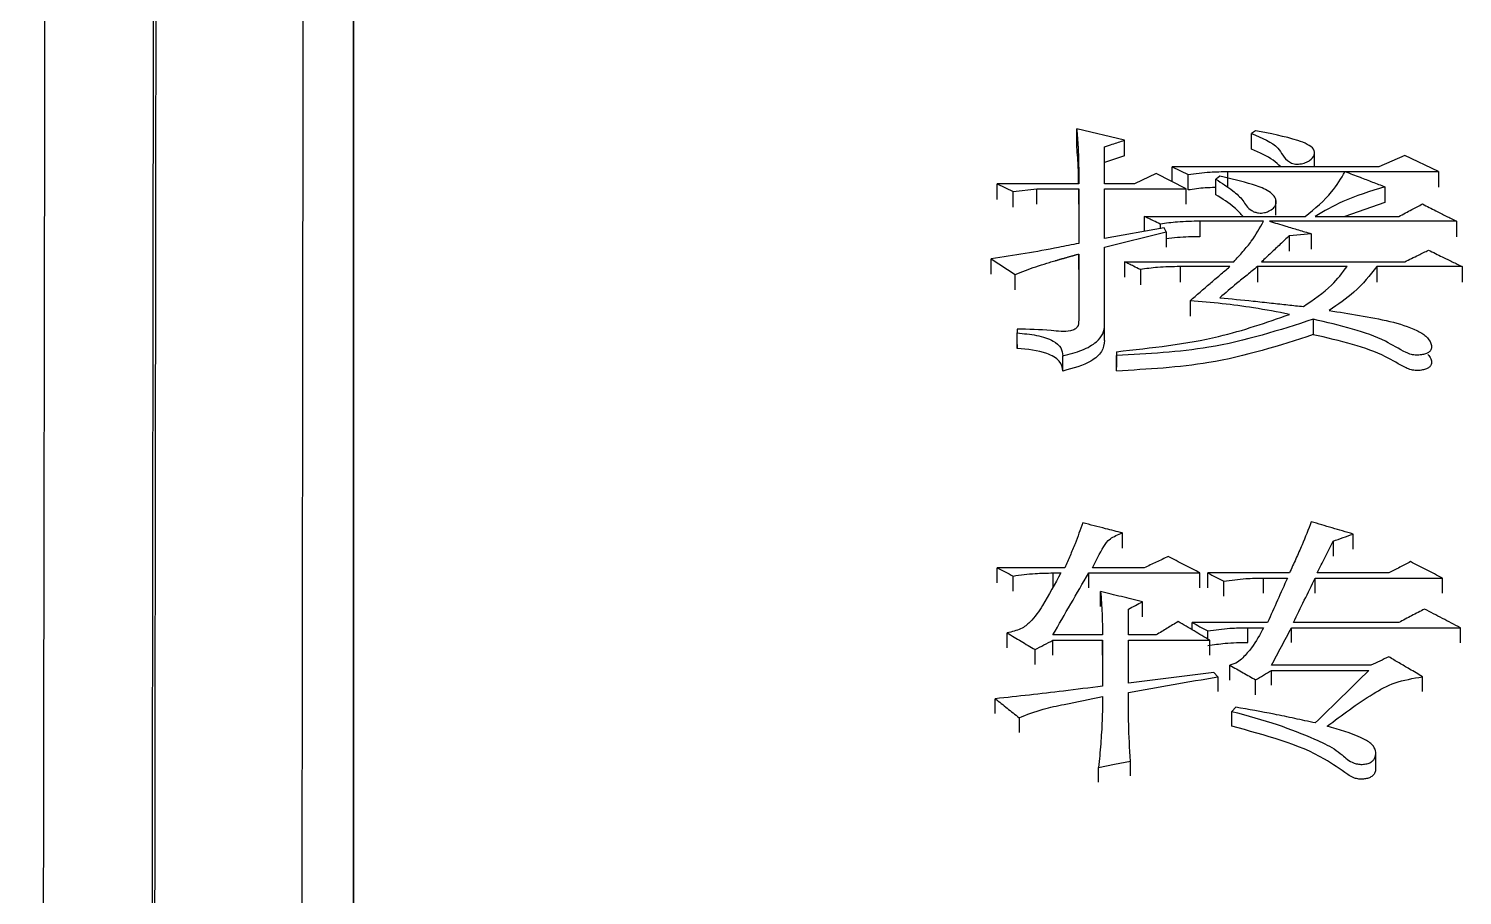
# Model space of a CAD drawing. Header units: millimetres. Extents: x 2223 to 4172, y 741 to 2119.
# Drawn here: x 2691.43 to 2699.24, y 1917.59 to 1922.31 of the extents above; entities that cross this region are included whole.
import ezdxf

# ---------------------------------------------------------------- set-up
doc = ezdxf.new("R2010")
doc.units = ezdxf.units.MM

msp = doc.modelspace()

# ---------------------------------------------------------------- linework, layer by layer
at = {"color": 7, "linetype": 'Continuous', "lineweight": 25}
for p, q in [((2697.397, 1921.7025), (2697.1374, 1921.7641)), ((2697.1374, 1921.6789), (2697.1374, 1921.7641)), ((2697.397, 1921.6173), (2697.397, 1921.7025)), ((2698.1109, 1921.7538), (2698.0892, 1921.7384)), ((2698.0892, 1921.6532), (2698.0892, 1921.7384)), ((2697.2888, 1921.4649), (2697.2888, 1921.6665)), ((2697.397, 1921.6173), (2697.2888, 1921.5814)), ((2698.432, 1921.5581), (2698.432, 1921.6407)), ((2698.9222, 1921.6201), (2698.7816, 1921.5581)), ((2699.1061, 1921.5322), (2698.9222, 1921.6201)), ((2697.5701, 1921.5219), (2697.4511, 1921.4649)), ((2697.7323, 1921.439), (2697.5701, 1921.5219)), ((2697.6566, 1921.4777), (2697.6566, 1921.5581)), ((2697.6566, 1921.5581), (2697.7431, 1921.5167)), ((2698.7816, 1921.5581), (2697.6566, 1921.5581)), ((2697.9595, 1921.4474), (2697.9595, 1921.5323)), ((2697.9595, 1921.5323), (2699.1061, 1921.5322)), ((2699.1061, 1921.5322), (2699.1061, 1921.4474)), ((2696.7047, 1921.4649), (2696.7912, 1921.4234)), ((2697.1482, 1921.4649), (2696.7047, 1921.4649)), ((2697.4511, 1921.4649), (2697.2888, 1921.4649)), ((2697.7431, 1921.4319), (2697.7431, 1921.5167)), ((2697.8946, 1921.406), (2697.8946, 1921.4909)), ((2698.8141, 1921.4493), (2698.8141, 1921.3645)), ((2696.7912, 1921.4234), (2696.921, 1921.439)), ((2696.7912, 1921.3387), (2696.7912, 1921.4234)), ((2696.921, 1921.439), (2697.1482, 1921.439)), ((2696.921, 1921.3542), (2696.921, 1921.439)), ((2697.1482, 1921.439), (2697.1482, 1921.1412)), ((2697.1482, 1921.3542), (2697.1482, 1921.439)), ((2697.2888, 1921.439), (2697.7323, 1921.439)), ((2697.2888, 1921.1675), (2697.2888, 1921.439)), ((2697.7323, 1921.3542), (2697.7323, 1921.439)), ((2698.2213, 1921.2948), (2698.2213, 1921.38)), ((2697.5052, 1921.2879), (2698.3813, 1921.2879)), ((2697.5052, 1921.2879), (2697.5052, 1921.2059)), ((2698.4354, 1921.2879), (2698.8898, 1921.2879)), ((2698.8141, 1921.3645), (2698.5964, 1921.2879)), ((2697.6133, 1921.2251), (2697.2888, 1921.1675)), ((2697.5917, 1921.2461), (2697.5917, 1921.2213)), ((2697.6241, 1921.2042), (2697.6133, 1921.2251)), ((2698.1542, 1921.2618), (2697.808, 1921.2618)), ((2697.808, 1921.2618), (2697.808, 1921.1772)), ((2699.2035, 1921.2617), (2698.1866, 1921.2618)), ((2699.2035, 1921.2617), (2699.2035, 1921.1772)), ((2697.2888, 1921.1202), (2697.6241, 1921.2042)), ((2697.6241, 1921.2042), (2697.6241, 1921.1198)), ((2698.2948, 1921.0988), (2698.2948, 1921.1832)), ((2698.4138, 1921.1937), (2698.4138, 1921.1093)), ((2696.6722, 1921.057), (2696.802, 1920.9726)), ((2696.6722, 1920.9728), (2696.6722, 1921.057)), ((2697.1482, 1921.0834), (2697.1482, 1920.7229)), ((2697.1482, 1920.9991), (2697.1482, 1921.0834)), ((2697.2888, 1920.6962), (2697.2888, 1921.1202)), ((2697.397, 1921.0412), (2697.9919, 1921.0412)), ((2697.397, 1921.0412), (2697.397, 1920.957)), ((2697.4835, 1920.999), (2697.4835, 1920.9149)), ((2697.9703, 1921.0148), (2697.6999, 1921.0148)), ((2697.6999, 1921.0148), (2697.6999, 1920.9306)), ((2698.6085, 1921.0148), (2698.1217, 1921.0148)), ((2698.1217, 1921.0148), (2698.1217, 1920.9307)), ((2698.1434, 1921.0412), (2698.9222, 1921.0412)), ((2699.2359, 1921.0148), (2698.7707, 1921.0148)), ((2698.7707, 1921.0148), (2698.7707, 1920.9307)), ((2699.2359, 1921.0148), (2699.2359, 1920.9307)), ((2696.802, 1920.8885), (2696.802, 1920.9726)), ((2697.754, 1920.8294), (2697.754, 1920.7455)), ((2696.8128, 1920.6749), (2696.8128, 1920.6535)), ((2696.8128, 1920.6749), (2696.8128, 1920.6535)), ((2697.2888, 1920.6124), (2697.2888, 1920.6962)), ((2698.4244, 1920.7283), (2698.4244, 1920.6445)), ((2696.8128, 1920.5698), (2696.8128, 1920.6535)), ((2697.0617, 1920.4465), (2697.0617, 1920.5301)), ((2697.3537, 1920.5517), (2697.3537, 1920.5302)), ((2697.3537, 1920.5517), (2697.3537, 1920.4681)), ((2697.3537, 1920.4467), (2697.3537, 1920.5302)), ((2697.3863, 1919.4829), (2697.3863, 1919.5649)), ((2698.5328, 1919.5205), (2698.5328, 1919.4385)), ((2698.641, 1919.4774), (2698.641, 1919.5594)), ((2697.0725, 1919.3755), (2696.7047, 1919.3755)), ((2697.0076, 1919.3475), (2697.0508, 1919.3475)), ((2697.0076, 1919.3475), (2697.0076, 1919.2658)), ((2697.2023, 1919.3475), (2697.8081, 1919.3475)), ((2697.5052, 1919.3755), (2697.2239, 1919.3755)), ((2697.8081, 1919.2658), (2697.8081, 1919.3475)), ((2698.2948, 1919.3475), (2697.8513, 1919.3475)), ((2698.8357, 1919.3475), (2698.4463, 1919.3475)), ((2696.7912, 1919.249), (2696.7912, 1919.3307)), ((2697.9379, 1919.221), (2697.9379, 1919.3027)), ((2698.1542, 1919.3195), (2698.284, 1919.3195)), ((2698.1542, 1919.2378), (2698.1542, 1919.3195)), ((2698.4355, 1919.3195), (2699.1278, 1919.3195)), ((2698.4355, 1919.2378), (2698.4355, 1919.3195)), ((2699.1278, 1919.2378), (2699.1278, 1919.3195)), ((2697.2672, 1919.165), (2697.2672, 1919.2466)), ((2697.4944, 1919.1089), (2697.4944, 1919.1904)), ((2697.4186, 1919.0099), (2697.4186, 1919.151)), ((2698.1758, 1919.0777), (2697.7648, 1919.0777)), ((2697.7648, 1919.0388), (2697.7648, 1919.0777)), ((2697.8513, 1918.9879), (2697.8513, 1919.0325)), ((2698.0677, 1919.0494), (2698.1542, 1919.0494)), ((2698.0677, 1918.9682), (2698.0677, 1919.0494)), ((2698.3057, 1919.0494), (2699.2251, 1919.0494)), ((2698.3057, 1918.9682), (2698.3057, 1919.0494)), ((2698.8898, 1919.0777), (2698.3165, 1919.0777)), ((2699.2251, 1918.9681), (2699.2251, 1919.0494)), ((2696.7587, 1918.94), (2696.7587, 1919.0212)), ((2697.278, 1919.0099), (2697.0076, 1919.0099)), ((2697.0076, 1918.9816), (2697.278, 1918.9816)), ((2697.0076, 1918.9004), (2697.0076, 1918.9816)), ((2697.278, 1918.9816), (2697.278, 1918.7314)), ((2697.278, 1918.9004), (2697.278, 1918.9816)), ((2697.5701, 1919.0099), (2697.4186, 1919.0099)), ((2697.4186, 1918.9816), (2697.8621, 1918.9816)), ((2697.4186, 1918.7485), (2697.4186, 1918.9816)), ((2697.8621, 1918.9004), (2697.8621, 1918.9816)), ((2696.9102, 1918.8495), (2696.9102, 1918.9306)), ((2697.9054, 1918.7827), (2697.8838, 1918.8055)), ((2697.9703, 1918.764), (2697.9703, 1918.8454)), ((2698.7383, 1918.8454), (2698.1975, 1918.8454)), ((2698.1975, 1918.8169), (2698.7275, 1918.8169)), ((2697.9054, 1918.7827), (2697.9054, 1918.7019)), ((2698.1109, 1918.6848), (2698.1109, 1918.7656)), ((2699.0197, 1918.7018), (2699.0197, 1918.7827)), ((2696.6939, 1918.5822), (2696.6939, 1918.6629)), ((2696.8235, 1918.5599), (2696.8235, 1918.4793)), ((2698.0028, 1918.6171), (2697.9811, 1918.5941)), ((2697.4295, 1918.2434), (2697.4295, 1918.3237)), ((2698.7652, 1918.2825), (2698.7652, 1918.3634)), ((2697.2564, 1918.2088), (2697.2564, 1918.289))]:
    msp.add_line(p, q, dxfattribs=at)
at = {"color": 7, "linetype": 'Continuous', "lineweight": 25, "flags": 128}
for points in [[(2696.7047, 1921.3801), (2696.7047, 1921.4013), (2696.7047, 1921.4225), (2696.7047, 1921.4649)], [(2697.9162, 1921.5064), (2697.9054, 1921.4986), (2697.8946, 1921.4909)], [(2698.4138, 1921.1937), (2698.3543, 1921.1884), (2698.2948, 1921.1832)], [(2696.7047, 1919.2937), (2696.7047, 1919.3141), (2696.7047, 1919.3348), (2696.7047, 1919.3755)], [(2697.2023, 1919.2658), (2697.2023, 1919.2862), (2697.2023, 1919.307), (2697.2023, 1919.3475)], [(2697.8513, 1919.2658), (2697.8513, 1919.2861), (2697.8513, 1919.3069), (2697.8513, 1919.3475)], [(2697.8838, 1918.8055), (2697.6512, 1918.777), (2697.4186, 1918.7485)], [(2698.1975, 1918.736), (2698.1975, 1918.7561), (2698.1975, 1918.7766), (2698.1975, 1918.8169)], [(2697.9811, 1918.5135), (2697.9811, 1918.5333), (2697.9811, 1918.5536), (2697.9811, 1918.5739), (2697.9811, 1918.5941)], [(2697.2564, 1918.289), (2697.3429, 1918.3063), (2697.4295, 1918.3237)]]:
    msp.add_lwpolyline(points, dxfattribs=at)
at = {"color": 7, "linetype": 'Continuous', "lineweight": 25}
for points, knots in [([(2693.2014, 1932.1163), (2693.2014, 1932.0123), (2693.2015, 1931.4915), (2693.2015, 1930.1246), (2693.2016, 1927.9647), (2693.2017, 1925.3463), (2693.2017, 1922.8838), (2693.2017, 1919.376), (2693.2018, 1916.233), (2693.2018, 1911.9179), (2693.2018, 1907.2309), (2693.2019, 1902.0987), (2693.2019, 1896.6751), (2693.202, 1892.1164), (2693.202, 1886.194), (2693.2021, 1881.2882), (2693.2022, 1874.6092), (2693.2023, 1870.3165), (2693.2023, 1867.3153)], [0, 0, 0, 0, 0.020124, 0.100733, 0.181328, 0.221587, 0.302184, 0.342442, 0.423039, 0.463298, 0.543894, 0.624491, 0.664749, 0.745346, 0.785604, 0.8662, 0.906458, 1, 1, 1, 1]), ([(2693.2019, 1901.0263), (2693.2019, 1902.211), (2693.2019, 1904.4645), (2693.2018, 1908.5048), (2693.2018, 1912.2124), (2693.2017, 1916.4471), (2693.2017, 1919.521), (2693.2017, 1922.9332), (2693.2016, 1925.9106), (2693.2016, 1928.2541), (2693.2015, 1930.1945), (2693.2014, 1930.9282), (2693.2014, 1931.425)], [0, 0, 0, 0, 0.072858, 0.13859, 0.270184, 0.335916, 0.467513, 0.533245, 0.664841, 0.796434, 0.862166, 1, 1, 1, 1]), ([(2691.5328, 1931.1683), (2691.5329, 1931.1966), (2691.5332, 1931.2851), (2691.5319, 1930.2987), (2691.5289, 1928.2858), (2691.5243, 1925.2232), (2691.5191, 1921.8349), (2691.514, 1918.4975), (2691.5093, 1915.4278), (2691.5038, 1911.7844), (2691.4972, 1907.5137), (2691.49, 1902.868), (2691.4823, 1897.9212), (2691.4741, 1892.7508), (2691.4651, 1887.0665), (2691.4552, 1880.8695), (2691.4445, 1874.1857), (2691.4369, 1869.4949), (2691.4331, 1867.1009)], [0, 0, 0, 0, 0.039342, 0.122943, 0.206183, 0.289063, 0.371582, 0.416612, 0.465601, 0.518547, 0.575452, 0.636313, 0.690059, 0.746552, 0.805793, 0.867782, 0.932518, 1, 1, 1, 1]), ([(2692.0381, 1866.9653), (2692.0427, 1870.2646), (2692.0518, 1876.8631), (2692.0647, 1886.2931), (2692.0767, 1895.1737), (2692.0877, 1903.3314), (2692.0974, 1910.6319), (2692.1057, 1916.9491), (2692.1124, 1922.1734), (2692.1175, 1926.2216), (2692.1203, 1928.6255), (2692.1216, 1929.939), (2692.1218, 1930.2605), (2692.1219, 1930.4212)], [0, 0, 0, 0, 0.0981345, 0.196269, 0.2944034, 0.3925379, 0.4906723, 0.5888066, 0.686941, 0.7850753, 0.8832097, 0.9416048, 1, 1, 1, 1]), ([(2692.0521, 1866.9166), (2692.0554, 1869.3023), (2692.0619, 1874.0089), (2692.0711, 1880.7582), (2692.0798, 1887.1007), (2692.0878, 1892.9959), (2692.0951, 1898.4265), (2692.1028, 1904.1595), (2692.1105, 1909.9281), (2692.1177, 1915.4084), (2692.1235, 1919.8756), (2692.128, 1923.3984), (2692.1313, 1926.0614), (2692.1335, 1927.9607), (2692.1348, 1929.1917), (2692.1352, 1929.7066), (2692.1353, 1929.8565), (2692.1353, 1929.8813)], [0, 0, 0, 0, 0.07139, 0.140843, 0.208359, 0.273937, 0.337578, 0.399281, 0.488173, 0.572709, 0.652888, 0.72871, 0.800173, 0.867277, 0.930021, 0.988406, 1, 1, 1, 1]), ([(2692.9334, 1929.0982), (2692.9333, 1929.0053), (2692.9333, 1928.8355), (2692.9329, 1928.3878), (2692.9323, 1927.8473), (2692.9316, 1927.1715), (2692.9306, 1926.3638), (2692.9295, 1925.4238), (2692.9282, 1924.3523), (2692.9261, 1922.6427), (2692.9228, 1919.9566), (2692.9176, 1915.8068), (2692.9109, 1910.5904), (2692.9035, 1904.9836), (2692.8959, 1899.3063), (2692.8885, 1893.8392), (2692.8803, 1887.8264), (2692.8713, 1881.2788), (2692.8615, 1874.2359), (2692.8547, 1869.2936), (2692.8512, 1866.7795)], [0, 0, 0, 0, 0.037781, 0.069081, 0.100468, 0.131943, 0.163506, 0.195157, 0.226895, 0.258722, 0.330934, 0.408983, 0.49287, 0.582593, 0.645672, 0.711347, 0.779618, 0.850484, 0.923944, 1, 1, 1, 1]), ([(2697.1374, 1921.7641), (2697.1375, 1921.7622), (2697.1378, 1921.7584), (2697.1383, 1921.7527), (2697.1387, 1921.747), (2697.1391, 1921.7422), (2697.1395, 1921.7375), (2697.1398, 1921.7337), (2697.1401, 1921.7289), (2697.1405, 1921.7242), (2697.1409, 1921.7184), (2697.1413, 1921.7137), (2697.1416, 1921.7089), (2697.1419, 1921.7051), (2697.1422, 1921.7004), (2697.1425, 1921.6966), (2697.1428, 1921.6918), (2697.1431, 1921.687), (2697.1435, 1921.6813), (2697.1438, 1921.6766), (2697.1441, 1921.6718), (2697.1443, 1921.668), (2697.1446, 1921.6632), (2697.1448, 1921.6584), (2697.1451, 1921.6537), (2697.1453, 1921.6489), (2697.1455, 1921.6441), (2697.1457, 1921.6394), (2697.1459, 1921.6346), (2697.1461, 1921.6308), (2697.1462, 1921.626), (2697.1464, 1921.6212), (2697.1466, 1921.6164), (2697.1467, 1921.6116), (2697.1468, 1921.6069), (2697.147, 1921.6021), (2697.1471, 1921.5973), (2697.1472, 1921.5935), (2697.1473, 1921.5887), (2697.1474, 1921.5839), (2697.1475, 1921.5791), (2697.1476, 1921.5743), (2697.1476, 1921.5696), (2697.1477, 1921.5648), (2697.1478, 1921.56), (2697.1478, 1921.5552), (2697.1479, 1921.5504), (2697.1479, 1921.5456), (2697.148, 1921.5418), (2697.148, 1921.537), (2697.148, 1921.5322), (2697.1481, 1921.5274), (2697.1481, 1921.5226), (2697.1481, 1921.5178), (2697.1481, 1921.513), (2697.1481, 1921.5082), (2697.1481, 1921.5043), (2697.1482, 1921.4995), (2697.1482, 1921.4947), (2697.1482, 1921.4899), (2697.1482, 1921.4851), (2697.1482, 1921.4803), (2697.1482, 1921.4755), (2697.1482, 1921.4704), (2697.1482, 1921.4672), (2697.1482, 1921.4649)], [0, 0, 0, 0, 0.019168, 0.038335, 0.057502, 0.07667, 0.086254, 0.105421, 0.115005, 0.134172, 0.15334, 0.172507, 0.182091, 0.201259, 0.210842, 0.23001, 0.239594, 0.258761, 0.277929, 0.297096, 0.30668, 0.325847, 0.335431, 0.354599, 0.373766, 0.38335, 0.402517, 0.421685, 0.431268, 0.450436, 0.46002, 0.479187, 0.498355, 0.507938, 0.527106, 0.546273, 0.555857, 0.575025, 0.584608, 0.603776, 0.622943, 0.632527, 0.651695, 0.670862, 0.680446, 0.699613, 0.718781, 0.728365, 0.747532, 0.757116, 0.776283, 0.795451, 0.805034, 0.824202, 0.843369, 0.852953, 0.872121, 0.881704, 0.900872, 0.920039, 0.929623, 0.948791, 0.967958, 0.977542, 1, 1, 1, 1]), ([(2697.1478, 1921.4649), (2697.1478, 1921.4674), (2697.1477, 1921.5005), (2697.1453, 1921.572), (2697.1402, 1921.6406), (2697.1374, 1921.6789)], [0, 0, 0, 0, 0.03409, 0.462178, 1, 1, 1, 1]), ([(2697.2888, 1921.6665), (2697.3029, 1921.6711), (2697.3279, 1921.6795), (2697.364, 1921.6915), (2697.386, 1921.6988), (2697.397, 1921.7025)], [0, 0, 0, 0, 0.39045, 0.695224, 1, 1, 1, 1]), ([(2698.0892, 1921.7384), (2698.1451, 1921.7153), (2698.2439, 1921.6746), (2698.2623, 1921.6024), (2698.3062, 1921.5781), (2698.3198, 1921.5736), (2698.3356, 1921.572), (2698.3575, 1921.5735), (2698.383, 1921.5796), (2698.4131, 1921.5957), (2698.434, 1921.6211), (2698.4323, 1921.6548), (2698.3934, 1921.682), (2698.2903, 1921.7202), (2698.1904, 1921.7389), (2698.1109, 1921.7538)], [0, 0, 0, 0, 0.207477, 0.366822, 0.383118, 0.39879, 0.41441, 0.430881, 0.46509, 0.497024, 0.558703, 0.619218, 0.681584, 0.746434, 1, 1, 1, 1]), ([(2698.2474, 1921.5573), (2698.2345, 1921.5699), (2698.1959, 1921.6078), (2698.132, 1921.635), (2698.0892, 1921.6532)], [0, 0, 0, 0, 0.332313, 1, 1, 1, 1]), ([(2697.7431, 1921.5167), (2697.7829, 1921.5219), (2697.854, 1921.5311), (2697.9272, 1921.5319), (2697.9595, 1921.5323)], [0, 0, 0, 0, 0.558836, 1, 1, 1, 1]), ([(2698.3813, 1921.2879), (2698.4335, 1921.3312), (2698.526, 1921.408), (2698.5758, 1921.4946), (2698.5975, 1921.5323)], [0, 0, 0, 0, 0.564258, 1, 1, 1, 1]), ([(2698.5976, 1921.5323), (2698.6249, 1921.5218), (2698.6746, 1921.5028), (2698.7467, 1921.4752), (2698.7916, 1921.4579), (2698.8141, 1921.4493)], [0, 0, 0, 0, 0.377948, 0.688974, 1, 1, 1, 1]), ([(2697.8901, 1921.4448), (2697.8723, 1921.4444), (2697.8224, 1921.4433), (2697.7742, 1921.4363), (2697.7431, 1921.4319)], [0, 0, 0, 0, 0.356584, 1, 1, 1, 1]), ([(2697.8946, 1921.4909), (2697.9265, 1921.4701), (2697.9825, 1921.4338), (2698.0463, 1921.3761), (2698.0658, 1921.3302), (2698.1061, 1921.3115), (2698.1247, 1921.3067), (2698.1432, 1921.3058), (2698.1622, 1921.3086), (2698.1858, 1921.3171), (2698.2098, 1921.3325), (2698.2248, 1921.3551), (2698.2234, 1921.3801), (2698.2075, 1921.4065), (2698.1666, 1921.4365), (2698.0671, 1921.4717), (2697.9765, 1921.4925), (2697.9162, 1921.5064)], [0, 0, 0, 0, 0.148754, 0.260728, 0.372296, 0.394322, 0.416456, 0.432197, 0.447933, 0.473769, 0.515229, 0.556405, 0.603707, 0.651901, 0.70837, 0.805731, 1, 1, 1, 1]), ([(2698.8141, 1921.4493), (2698.7346, 1921.4246), (2698.5932, 1921.3808), (2698.4835, 1921.3162), (2698.4354, 1921.2879)], [0, 0, 0, 0, 0.562196, 1, 1, 1, 1]), ([(2698.0427, 1921.2879), (2698.0411, 1921.2898), (2698.027, 1921.3065), (2697.9847, 1921.3485), (2697.9299, 1921.3835), (2697.8946, 1921.406)], [0, 0, 0, 0, 0.043567, 0.383967, 1, 1, 1, 1]), ([(2697.5917, 1921.2461), (2697.5793, 1921.2521), (2697.5587, 1921.262), (2697.5299, 1921.276), (2697.5134, 1921.2839), (2697.5052, 1921.2879)], [0, 0, 0, 0, 0.428361, 0.714181, 1, 1, 1, 1]), ([(2698.8898, 1921.2879), (2698.9018, 1921.2942), (2698.9258, 1921.3067), (2698.9691, 1921.3294), (2699.0003, 1921.3457), (2699.0196, 1921.3557)], [0, 0, 0, 0, 0.277776, 0.555554, 1, 1, 1, 1]), ([(2699.0196, 1921.3557), (2699.0439, 1921.3433), (2699.0867, 1921.3215), (2699.148, 1921.2901), (2699.185, 1921.2712), (2699.2035, 1921.2617)], [0, 0, 0, 0, 0.396526, 0.698263, 1, 1, 1, 1]), ([(2697.808, 1921.2618), (2697.7669, 1921.2611), (2697.6937, 1921.26), (2697.6228, 1921.2503), (2697.5917, 1921.2461)], [0, 0, 0, 0, 0.561072, 1, 1, 1, 1]), ([(2697.9919, 1921.0412), (2698.0089, 1921.0597), (2698.0428, 1921.0967), (2698.1021, 1921.1693), (2698.1337, 1921.2254), (2698.1542, 1921.2618)], [0, 0, 0, 0, 0.259479, 0.519027, 1, 1, 1, 1]), ([(2698.1866, 1921.2618), (2698.216, 1921.253), (2698.2686, 1921.2372), (2698.3443, 1921.2145), (2698.3906, 1921.2006), (2698.4138, 1921.1937)], [0, 0, 0, 0, 0.387874, 0.693937, 1, 1, 1, 1]), ([(2697.1482, 1921.1412), (2697.1115, 1921.1339), (2697.0149, 1921.1145), (2696.8573, 1921.0845), (2696.734, 1921.0662), (2696.6722, 1921.057)], [0, 0, 0, 0, 0.234581, 0.616855, 1, 1, 1, 1]), ([(2697.808, 1921.1772), (2697.7669, 1921.1768), (2697.7047, 1921.1761), (2697.6445, 1921.1681), (2697.6241, 1921.1654)], [0, 0, 0, 0, 0.66153, 1, 1, 1, 1]), ([(2698.2948, 1921.1832), (2698.2781, 1921.1675), (2698.2445, 1921.1361), (2698.194, 1921.0888), (2698.1602, 1921.0571), (2698.1434, 1921.0412)], [0, 0, 0, 0, 0.331513, 0.665756, 1, 1, 1, 1]), ([(2696.802, 1920.9726), (2696.8393, 1920.987), (2696.8951, 1921.0085), (2696.9644, 1921.0302), (2696.9992, 1921.0408), (2697.0155, 1921.0456), (2697.0242, 1921.0482), (2697.0292, 1921.0497), (2697.0355, 1921.0515), (2697.0405, 1921.053), (2697.0468, 1921.0548), (2697.0519, 1921.0562), (2697.0569, 1921.0577), (2697.062, 1921.0591), (2697.067, 1921.0606), (2697.0733, 1921.0624), (2697.0784, 1921.0638), (2697.0847, 1921.0656), (2697.0897, 1921.067), (2697.0961, 1921.0688), (2697.1011, 1921.0702), (2697.1075, 1921.072), (2697.1125, 1921.0734), (2697.1189, 1921.0752), (2697.1239, 1921.0766), (2697.1303, 1921.0784), (2697.1353, 1921.0798), (2697.1417, 1921.0816), (2697.1456, 1921.0827), (2697.1482, 1921.0834)], [0, 0, 0, 0, 0.340494, 0.510588, 0.595628, 0.638147, 0.648777, 0.670037, 0.680666, 0.701926, 0.712556, 0.733815, 0.744445, 0.755075, 0.776334, 0.786964, 0.808224, 0.818854, 0.840113, 0.850743, 0.872003, 0.882632, 0.903892, 0.914522, 0.935781, 0.946411, 0.967671, 0.9783, 1, 1, 1, 1]), ([(2698.9222, 1921.0412), (2698.9347, 1921.0473), (2698.9597, 1921.0594), (2699.0029, 1921.0805), (2699.0337, 1921.0955), (2699.052, 1921.1044)], [0, 0, 0, 0, 0.288433, 0.576865, 1, 1, 1, 1]), ([(2699.052, 1921.1044), (2699.077, 1921.0922), (2699.1201, 1921.0713), (2699.1814, 1921.0414), (2699.2178, 1921.0237), (2699.2359, 1921.0148)], [0, 0, 0, 0, 0.407195, 0.703597, 1, 1, 1, 1]), ([(2697.4835, 1920.999), (2697.4712, 1921.005), (2697.4506, 1921.0151), (2697.4217, 1921.0292), (2697.4052, 1921.0372), (2697.397, 1921.0412)], [0, 0, 0, 0, 0.428361, 0.714181, 1, 1, 1, 1]), ([(2697.6999, 1921.0148), (2697.6588, 1921.0142), (2697.5855, 1921.0131), (2697.5146, 1921.0033), (2697.4835, 1920.999)], [0, 0, 0, 0, 0.5610721, 1, 1, 1, 1]), ([(2697.754, 1920.8294), (2697.7903, 1920.8606), (2697.8445, 1920.9072), (2697.9166, 1920.969), (2697.9524, 1920.9995), (2697.9703, 1921.0148)], [0, 0, 0, 0, 0.503826, 0.751913, 1, 1, 1, 1]), ([(2698.1217, 1921.0148), (2698.1025, 1920.9996), (2698.064, 1920.9692), (2697.9949, 1920.9129), (2697.9464, 1920.8713), (2697.9162, 1920.8454)], [0, 0, 0, 0, 0.273449, 0.546904, 1, 1, 1, 1]), ([(2698.3706, 1920.7975), (2698.4258, 1920.8352), (2698.5239, 1920.902), (2698.5828, 1920.9805), (2698.6085, 1921.0148)], [0, 0, 0, 0, 0.563785, 1, 1, 1, 1]), ([(2698.7707, 1921.0148), (2698.7331, 1920.9673), (2698.6656, 1920.8818), (2698.5586, 1920.8087), (2698.5111, 1920.7762)], [0, 0, 0, 0, 0.556253, 1, 1, 1, 1]), ([(2698.2947, 1920.7549), (2698.23, 1920.7673), (2698.1099, 1920.7903), (2697.9285, 1920.8142), (2697.8122, 1920.8243), (2697.754, 1920.8294)], [0, 0, 0, 0, 0.368096, 0.683267, 1, 1, 1, 1]), ([(2697.9162, 1920.8454), (2697.9766, 1920.8396), (2698.0704, 1920.8306), (2698.1937, 1920.8171), (2698.2848, 1920.8071), (2698.3427, 1920.8006), (2698.3706, 1920.7975)], [0, 0, 0, 0, 0.3974374, 0.6170172, 0.8157107, 1, 1, 1, 1]), ([(2697.3537, 1920.5517), (2697.5441, 1920.5726), (2697.8813, 1920.6095), (2698.1694, 1920.7108), (2698.2947, 1920.7549)], [0, 0, 0, 0, 0.564773, 1, 1, 1, 1]), ([(2698.5111, 1920.7762), (2698.5657, 1920.7673), (2698.7305, 1920.7407), (2698.9258, 1920.7044), (2699.0422, 1920.6374), (2699.0649, 1920.6033), (2699.0701, 1920.5766), (2699.0652, 1920.5597), (2699.0532, 1920.5478), (2699.0356, 1920.5395), (2699.0127, 1920.5339), (2698.9857, 1920.5319), (2698.9552, 1920.5362), (2698.8972, 1920.5618), (2698.81, 1920.6194), (2698.6355, 1920.6796), (2698.4968, 1920.7116), (2698.4245, 1920.7283)], [0, 0, 0, 0, 0.113866, 0.34337, 0.39359, 0.444116, 0.471653, 0.490478, 0.50521, 0.519932, 0.535866, 0.554481, 0.573032, 0.596509, 0.70042, 0.843829, 1, 1, 1, 1]), ([(2697.1482, 1920.7229), (2697.1478, 1920.7104), (2697.1474, 1920.693), (2697.1282, 1920.6724), (2697.0799, 1920.6576), (2696.9696, 1920.6714), (2696.8742, 1920.6735), (2696.8128, 1920.6749)], [0, 0, 0, 0, 0.163972, 0.228894, 0.296062, 0.547773, 1, 1, 1, 1]), ([(2697.0617, 1920.5301), (2697.0978, 1920.539), (2697.1688, 1920.5565), (2697.2443, 1920.5999), (2697.2839, 1920.6488), (2697.2872, 1920.6805), (2697.2888, 1920.6962)], [0, 0, 0, 0, 0.291064, 0.572494, 0.787521, 1, 1, 1, 1]), ([(2698.4245, 1920.7283), (2698.24, 1920.6687), (2697.9074, 1920.5612), (2697.5243, 1920.5397), (2697.3537, 1920.5302)], [0, 0, 0, 0, 0.554855, 1, 1, 1, 1]), ([(2696.8128, 1920.5911), (2696.8128, 1920.5871), (2696.8128, 1920.58), (2696.8128, 1920.5728), (2696.8128, 1920.5697)], [0, 0, 0, 0, 0.56, 1, 1, 1, 1]), ([(2696.8128, 1920.6535), (2696.8488, 1920.6503), (2696.9197, 1920.6441), (2697.0081, 1920.6163), (2697.0559, 1920.5736), (2697.0597, 1920.5445), (2697.0617, 1920.5301)], [0, 0, 0, 0, 0.292624, 0.57669, 0.790427, 1, 1, 1, 1]), ([(2697.2888, 1920.6124), (2697.286, 1920.5924), (2697.2803, 1920.552), (2697.2074, 1920.4858), (2697.1175, 1920.4616), (2697.0617, 1920.4465)], [0, 0, 0, 0, 0.270977, 0.547553, 1, 1, 1, 1]), ([(2698.4245, 1920.6445), (2698.24, 1920.5849), (2697.9074, 1920.4775), (2697.5243, 1920.4561), (2697.3537, 1920.4466)], [0, 0, 0, 0, 0.554801, 1, 1, 1, 1]), ([(2699.0481, 1920.5372), (2699.0547, 1920.5294), (2699.067, 1920.5146), (2699.0699, 1920.493), (2699.0652, 1920.4761), (2699.0532, 1920.4642), (2699.0356, 1920.4559), (2699.0128, 1920.4503), (2698.9858, 1920.4483), (2698.9553, 1920.4526), (2698.8972, 1920.4781), (2698.8101, 1920.5357), (2698.6355, 1920.5958), (2698.4968, 1920.6278), (2698.4245, 1920.6444)], [0, 0, 0, 0, 0.052966, 0.099864, 0.131895, 0.156969, 0.182027, 0.209154, 0.240887, 0.272554, 0.312547, 0.48946, 0.733777, 1, 1, 1, 1]), ([(2697.0617, 1920.4465), (2697.0585, 1920.465), (2697.0521, 1920.5025), (2696.961, 1920.5555), (2696.8697, 1920.5643), (2696.8128, 1920.5697)], [0, 0, 0, 0, 0.267361, 0.543633, 1, 1, 1, 1]), ([(2697.1698, 1919.6205), (2697.1564, 1919.5824), (2697.1352, 1919.5224), (2697.101, 1919.4409), (2697.082, 1919.3973), (2697.0725, 1919.3755)], [0, 0, 0, 0, 0.465077, 0.732516, 1, 1, 1, 1]), ([(2697.3862, 1919.565), (2697.3555, 1919.5728), (2697.3041, 1919.586), (2697.232, 1919.6045), (2697.1906, 1919.6152), (2697.1698, 1919.6205)], [0, 0, 0, 0, 0.425233, 0.712616, 1, 1, 1, 1]), ([(2698.4138, 1919.626), (2698.3975, 1919.584), (2698.3713, 1919.5164), (2698.3299, 1919.4237), (2698.3065, 1919.3729), (2698.2948, 1919.3475)], [0, 0, 0, 0, 0.452168, 0.726066, 1, 1, 1, 1]), ([(2698.641, 1919.5594), (2698.6031, 1919.5705), (2698.5274, 1919.5927), (2698.4517, 1919.6149), (2698.4138, 1919.626)], [0, 0, 0, 0, 0.499999, 1, 1, 1, 1]), ([(2697.2239, 1919.3755), (2697.2427, 1919.4138), (2697.2689, 1919.4672), (2697.3138, 1919.5372), (2697.3619, 1919.5556), (2697.3862, 1919.5649)], [0, 0, 0, 0, 0.554938, 0.7747379, 1, 1, 1, 1]), ([(2698.4463, 1919.3475), (2698.4607, 1919.3764), (2698.4895, 1919.4342), (2698.5184, 1919.4917), (2698.5328, 1919.5205)], [0, 0, 0, 0, 0.4999992, 1, 1, 1, 1]), ([(2698.5328, 1919.5205), (2698.5508, 1919.527), (2698.5869, 1919.5399), (2698.623, 1919.5529), (2698.641, 1919.5594)], [0, 0, 0, 0, 0.499998, 1, 1, 1, 1]), ([(2697.635, 1919.4369), (2697.6133, 1919.4267), (2697.5701, 1919.4062), (2697.5268, 1919.3857), (2697.5052, 1919.3755)], [0, 0, 0, 0, 0.499998, 1, 1, 1, 1]), ([(2697.8081, 1919.3475), (2697.7792, 1919.3624), (2697.7215, 1919.3922), (2697.6638, 1919.422), (2697.635, 1919.4369)], [0, 0, 0, 0, 0.5, 1, 1, 1, 1]), ([(2696.7047, 1919.3755), (2696.7191, 1919.368), (2696.748, 1919.3531), (2696.7768, 1919.3382), (2696.7912, 1919.3307)], [0, 0, 0, 0, 0.5, 1, 1, 1, 1]), ([(2697.0508, 1919.3475), (2697.0189, 1919.288), (2696.9702, 1919.1975), (2696.9021, 1919.0942), (2696.8363, 1919.0398), (2696.7849, 1919.0275), (2696.7588, 1919.0212)], [0, 0, 0, 0, 0.4936188, 0.7520723, 0.8741797, 1, 1, 1, 1]), ([(2696.7912, 1919.3307), (2696.831, 1919.3363), (2696.9021, 1919.3462), (2696.9753, 1919.3471), (2697.0076, 1919.3475)], [0, 0, 0, 0, 0.5588349, 1, 1, 1, 1]), ([(2697.0076, 1919.0099), (2697.04, 1919.0664), (2697.1049, 1919.1794), (2697.1698, 1919.2915), (2697.2023, 1919.3475)], [0, 0, 0, 0, 0.5, 1, 1, 1, 1]), ([(2697.8513, 1919.3475), (2697.8657, 1919.34), (2697.8946, 1919.3251), (2697.9234, 1919.3102), (2697.9379, 1919.3027)], [0, 0, 0, 0, 0.5, 1, 1, 1, 1]), ([(2698.9547, 1919.409), (2698.9349, 1919.3987), (2698.8952, 1919.3782), (2698.8555, 1919.3577), (2698.8357, 1919.3475)], [0, 0, 0, 0, 0.499999, 1, 1, 1, 1]), ([(2699.1278, 1919.3195), (2699.0989, 1919.3344), (2699.0412, 1919.3643), (2698.9835, 1919.3941), (2698.9547, 1919.409)], [0, 0, 0, 0, 0.5, 1, 1, 1, 1]), ([(2697.9379, 1919.3027), (2697.9776, 1919.3083), (2698.0488, 1919.3182), (2698.1219, 1919.3191), (2698.1542, 1919.3195)], [0, 0, 0, 0, 0.558835, 1, 1, 1, 1]), ([(2698.284, 1919.3195), (2698.266, 1919.2793), (2698.2299, 1919.1989), (2698.1939, 1919.1181), (2698.1758, 1919.0777)], [0, 0, 0, 0, 0.5, 1, 1, 1, 1]), ([(2698.3165, 1919.0777), (2698.3363, 1919.1181), (2698.376, 1919.1989), (2698.4156, 1919.2793), (2698.4355, 1919.3195)], [0, 0, 0, 0, 0.5000002, 1, 1, 1, 1]), ([(2697.2672, 1919.2466), (2697.2688, 1919.2266), (2697.2719, 1919.1865), (2697.2764, 1919.1077), (2697.2774, 1919.0487), (2697.278, 1919.0099)], [0, 0, 0, 0, 0.2547769, 0.5095601, 1, 1, 1, 1]), ([(2697.4944, 1919.1904), (2697.4565, 1919.1998), (2697.3808, 1919.2185), (2697.3051, 1919.2372), (2697.2672, 1919.2466)], [0, 0, 0, 0, 0.499999, 1, 1, 1, 1]), ([(2697.4186, 1919.151), (2697.4313, 1919.1576), (2697.4565, 1919.1707), (2697.4817, 1919.1838), (2697.4944, 1919.1904)], [0, 0, 0, 0, 0.500001, 1, 1, 1, 1]), ([(2699.0304, 1919.151), (2699.007, 1919.1388), (2698.9601, 1919.1143), (2698.9132, 1919.0899), (2698.8898, 1919.0777)], [0, 0, 0, 0, 0.499999, 1, 1, 1, 1]), ([(2699.2251, 1919.0494), (2699.1927, 1919.0664), (2699.1278, 1919.1003), (2699.0629, 1919.1341), (2699.0304, 1919.151)], [0, 0, 0, 0, 0.5, 1, 1, 1, 1]), ([(2697.6891, 1919.0833), (2697.6692, 1919.0711), (2697.6296, 1919.0466), (2697.5899, 1919.0221), (2697.5701, 1919.0099)], [0, 0, 0, 0, 0.499998, 1, 1, 1, 1]), ([(2697.8621, 1918.9816), (2697.8333, 1918.9985), (2697.7756, 1919.0325), (2697.7179, 1919.0664), (2697.6891, 1919.0833)], [0, 0, 0, 0, 0.5, 1, 1, 1, 1]), ([(2697.7648, 1919.0777), (2697.7792, 1919.0702), (2697.8081, 1919.0551), (2697.8369, 1919.04), (2697.8513, 1919.0325)], [0, 0, 0, 0, 0.5, 1, 1, 1, 1]), ([(2697.8513, 1919.0325), (2697.8911, 1919.0381), (2697.9622, 1919.0482), (2698.0354, 1919.049), (2698.0677, 1919.0494)], [0, 0, 0, 0, 0.558835, 1, 1, 1, 1]), ([(2698.1542, 1919.0494), (2698.134, 1919.0125), (2698.1032, 1918.956), (2698.0513, 1918.8946), (2698.0146, 1918.86), (2697.9852, 1918.8503), (2697.9703, 1918.8454)], [0, 0, 0, 0, 0.494008, 0.754052, 0.875824, 1, 1, 1, 1]), ([(2698.1975, 1918.8454), (2698.2155, 1918.8795), (2698.2516, 1918.9476), (2698.2876, 1919.0155), (2698.3057, 1919.0494)], [0, 0, 0, 0, 0.5, 1, 1, 1, 1]), ([(2696.7588, 1919.0212), (2696.784, 1919.0061), (2696.8345, 1918.9759), (2696.885, 1918.9457), (2696.9102, 1918.9306)], [0, 0, 0, 0, 0.5, 1, 1, 1, 1]), ([(2696.9102, 1918.9306), (2696.9264, 1918.9391), (2696.9589, 1918.9561), (2696.9914, 1918.9731), (2697.0076, 1918.9816)], [0, 0, 0, 0, 0.500002, 1, 1, 1, 1]), ([(2698.0677, 1918.9678), (2698.0266, 1918.9671), (2697.9534, 1918.9659), (2697.8824, 1918.9554), (2697.8513, 1918.9508)], [0, 0, 0, 0, 0.5610853, 1, 1, 1, 1]), ([(2698.8357, 1918.8908), (2698.8195, 1918.8832), (2698.787, 1918.8681), (2698.7546, 1918.8529), (2698.7383, 1918.8454)], [0, 0, 0, 0, 0.499999, 1, 1, 1, 1]), ([(2699.0196, 1918.7827), (2698.996, 1918.7966), (2698.9535, 1918.8216), (2698.8922, 1918.8577), (2698.8545, 1918.8798), (2698.8357, 1918.8908)], [0, 0, 0, 0, 0.386049, 0.693024, 1, 1, 1, 1]), ([(2697.9703, 1918.8454), (2697.9823, 1918.8386), (2698.0065, 1918.8249), (2698.0533, 1918.7983), (2698.0882, 1918.7786), (2698.1109, 1918.7656)], [0, 0, 0, 0, 0.257094, 0.514188, 1, 1, 1, 1]), ([(2698.1109, 1918.7656), (2698.1254, 1918.7742), (2698.1542, 1918.7913), (2698.1831, 1918.8084), (2698.1975, 1918.8169)], [0, 0, 0, 0, 0.500001, 1, 1, 1, 1]), ([(2698.7275, 1918.8169), (2698.6789, 1918.7694), (2698.5815, 1918.6744), (2698.4841, 1918.5788), (2698.4355, 1918.531)], [0, 0, 0, 0, 0.5, 1, 1, 1, 1]), ([(2697.278, 1918.7314), (2697.2069, 1918.7223), (2697.0744, 1918.7054), (2696.8795, 1918.6829), (2696.7558, 1918.6695), (2696.6939, 1918.6629)], [0, 0, 0, 0, 0.366425, 0.683185, 1, 1, 1, 1]), ([(2697.4186, 1918.6972), (2697.4998, 1918.7114), (2697.662, 1918.74), (2697.8243, 1918.7685), (2697.9054, 1918.7827)], [0, 0, 0, 0, 0.5, 1, 1, 1, 1]), ([(2698.5004, 1918.5138), (2698.5804, 1918.5739), (2698.6924, 1918.6579), (2698.8647, 1918.7563), (2698.9676, 1918.7738), (2699.0196, 1918.7827)], [0, 0, 0, 0, 0.553442, 0.773992, 1, 1, 1, 1]), ([(2696.6939, 1918.6629), (2696.7155, 1918.6457), (2696.7587, 1918.6115), (2696.8019, 1918.5771), (2696.8235, 1918.5599)], [0, 0, 0, 0, 0.5, 1, 1, 1, 1]), ([(2696.8235, 1918.5599), (2696.8663, 1918.5764), (2696.9435, 1918.6063), (2697.1001, 1918.6391), (2697.2084, 1918.6605), (2697.278, 1918.6743)], [0, 0, 0, 0, 0.308167, 0.555958, 1, 1, 1, 1]), ([(2697.278, 1918.6743), (2697.2775, 1918.6312), (2697.2766, 1918.5456), (2697.2682, 1918.4172), (2697.2603, 1918.3317), (2697.2564, 1918.289)], [0, 0, 0, 0, 0.337206, 0.668546, 1, 1, 1, 1]), ([(2697.4295, 1918.3237), (2697.4255, 1918.392), (2697.4214, 1918.462), (2697.4199, 1918.5335), (2697.4198, 1918.5388), (2697.4197, 1918.5441), (2697.4196, 1918.5494), (2697.4195, 1918.5547), (2697.4194, 1918.56), (2697.4194, 1918.5653), (2697.4193, 1918.5706), (2697.4192, 1918.5776), (2697.4191, 1918.5846), (2697.4191, 1918.5917), (2697.419, 1918.597), (2697.419, 1918.6023), (2697.4189, 1918.6075), (2697.4189, 1918.6128), (2697.4189, 1918.6181), (2697.4188, 1918.6234), (2697.4188, 1918.6304), (2697.4188, 1918.6374), (2697.4187, 1918.6445), (2697.4187, 1918.6497), (2697.4187, 1918.655), (2697.4187, 1918.6603), (2697.4187, 1918.6656), (2697.4187, 1918.6708), (2697.4187, 1918.6761), (2697.4187, 1918.6814), (2697.4187, 1918.6884), (2697.4186, 1918.6937), (2697.4186, 1918.6972)], [0, 0, 0, 0, 0.54643, 0.560604, 0.574777, 0.588951, 0.603124, 0.617298, 0.631471, 0.645645, 0.659818, 0.673992, 0.702338, 0.716512, 0.730685, 0.744859, 0.759032, 0.773206, 0.787379, 0.801553, 0.815726, 0.844073, 0.858247, 0.87242, 0.886594, 0.900767, 0.914941, 0.929114, 0.943288, 0.957461, 0.971635, 1, 1, 1, 1]), ([(2697.9811, 1918.5941), (2698.0652, 1918.5715), (2698.2232, 1918.529), (2698.4046, 1918.4558), (2698.5252, 1918.4011), (2698.5783, 1918.3605), (2698.609, 1918.3326), (2698.6383, 1918.3138), (2698.6707, 1918.306), (2698.6975, 1918.3054), (2698.7229, 1918.3099), (2698.7427, 1918.3192), (2698.7578, 1918.3342), (2698.767, 1918.3576), (2698.7647, 1918.3886), (2698.738, 1918.4232), (2698.6522, 1918.4702), (2698.5651, 1918.4952), (2698.5004, 1918.5138)], [0, 0, 0, 0, 0.197624, 0.371591, 0.471167, 0.521337, 0.556787, 0.592598, 0.61138, 0.630161, 0.649113, 0.666951, 0.682877, 0.711545, 0.752921, 0.793459, 0.846543, 1, 1, 1, 1]), ([(2698.4355, 1918.531), (2698.3982, 1918.5392), (2698.3237, 1918.5555), (2698.1803, 1918.5856), (2698.0725, 1918.6047), (2698.0028, 1918.6171)], [0, 0, 0, 0, 0.260983, 0.521979, 1, 1, 1, 1]), ([(2698.7635, 1918.2822), (2698.7632, 1918.2749), (2698.7626, 1918.2621), (2698.7513, 1918.2459), (2698.7356, 1918.2344), (2698.7151, 1918.2274), (2698.6914, 1918.2245), (2698.666, 1918.226), (2698.6372, 1918.2341), (2698.5791, 1918.2727), (2698.4072, 1918.3992), (2698.1644, 1918.4641), (2697.9811, 1918.5131)], [0, 0, 0, 0, 0.036339, 0.063949, 0.086857, 0.109806, 0.132721, 0.158106, 0.184428, 0.22567, 0.415316, 1, 1, 1, 1])]:
    msp.add_open_spline(points, degree=3, knots=knots, dxfattribs=at)

doc.saveas('drawing.dxf')
